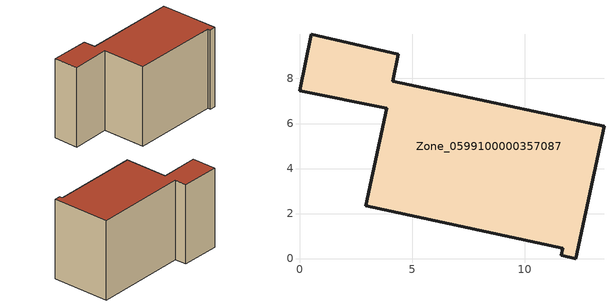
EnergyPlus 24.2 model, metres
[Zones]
Zone_0599100000357087
 floor ground (C_G): 3.88,6.68 0,7.46 0.53,9.96 4.39,9.07 4.13,7.87 13.53,5.87 12.26,0 11.63,0.14 11.7,0.45 2.94,2.34 z0
 wall outside (C_F): 4.39,9.07 0.53,9.96 0,7.46 3.88,6.68 2.94,2.34 11.7,0.45 11.63,0.14 12.26,0 13.53,5.87 4.13,7.87 4.39,9.07 z0:8.16
 roof outside (C_R): 11.63,0.14 12.26,0 13.53,5.87 4.13,7.87 4.39,9.07 0.53,9.96 0,7.46 3.88,6.68 2.94,2.34 11.7,0.45 z8.16
[BUILDING]
Pand.0599100000357087: North Axis=0; Terrain=City; Loads Convergence Tolerance Value=0.04; Temperature Convergence Tolerance Value=0.4; Solar Distribution=FullExterior; Maximum Number of Warmup Days=25; Minimum Number of Warmup Days=1
[Site:Location]
Rotterdam.The.Hague.AP_ZH_NLD Design_Conditions: Latitude=51.96; Longitude=4.45; Time Zone=1; Elevation=-4.5
[SITE:GROUNDTEMPERATURE:BUILDINGSURFACE]
18, 18, 18, 18, 18, 18, 18, 18, 18, 18, 18, 18
[MATERIAL] Thermal Absorptance=0.9; Solar Absorptance=0.7; Visible Absorptance=0.7
Name | Roughness | Thickness | Conductivity | Density | Specific Heat
G.TI.1992-2005 | MediumSmooth | 0.15 | 0.06 | 540 | 1210
F.TI.1992-2005 | Rough | 0.3 | 0.12 | 1920 | 840
R.TI.1992-2005 | MediumRough | 0.2 | 0.08 | 1500 | 1000
[CONSTRUCTION]
C_G: G.TI.1992-2005
C_F: F.TI.1992-2005
C_R: R.TI.1992-2005
[ZONE]
Zone_0599100000357087: Type=1; Multiplier=1; Ceiling Height=Autocalculate; Volume=Autocalculate; Floor Area=autocalculate; Part of Total Floor Area=Yes
[ZONEINFILTRATION:DESIGNFLOWRATE]
Infil_Zone_0599100000357087: Zone or ZoneList or Space or SpaceList=Zone_0599100000357087; Schedule=AlwaysOn; Design Flow Rate Calculation Method=Flow/Area; Flow Rate per Floor Area=0.0015; Constant Term Coefficient=1; Temperature Term Coefficient=0; Velocity Term Coefficient=0; Velocity Squared Term Coefficient=0
[HVACTEMPLATE:ZONE:IDEALLOADSAIRSYSTEM]
Zone_0599100000357087: Maximum Heating Supply Air Temperature=50; Minimum Cooling Supply Air Temperature=13; Maximum Heating Supply Air Humidity Ratio=0.0156; Minimum Cooling Supply Air Humidity Ratio=0.0077; Heating Limit=NoLimit; Cooling Limit=NoLimit; Dehumidification Control Type=ConstantSensibleHeatRatio; Cooling Sensible Heat Ratio=0.7; Dehumidification Setpoint=60; Humidification Control Type=None; Humidification Setpoint=30; Outdoor Air Method=None; Outdoor Air Flow Rate per Person=0.00944; Outdoor Air Flow Rate per Zone Floor Area=0; Outdoor Air Flow Rate per Zone=0; Demand Controlled Ventilation Type=None; Outdoor Air Economizer Type=NoEconomizer; Heat Recovery Type=None; Sensible Heat Recovery Effectiveness=0.7; Latent Heat Recovery Effectiveness=0.65
[ZONECONTROL:THERMOSTAT]
ThermostatControl_Zone_0599100000357087: Zone or ZoneList=Zone_0599100000357087; Control Type Schedule=DualSetpointControlType; Control 1=Thermostat_Zone_0599100000357087; Temperature Difference Between Cutout And Setpoint=0
[THERMOSTATSETPOINT:DUALSETPOINT]
Thermostat_Zone_0599100000357087: Heating Setpoint Temperature Schedule=HeatingSetpoint_Zone_0599100000357087; Cooling Setpoint Temperature Schedule=CoolingSetpoint_Zone_0599100000357087
[SCHEDULE:COMPACT]
HeatingSetpoint_Zone_0599100000357087: Through: 12/31, For: AllDays, Until: 24:00, 21
CoolingSetpoint_Zone_0599100000357087: Through: 12/31, For: AllDays, Until: 24:00, 24
DualSetpointControlType: Through: 12/31, For: AllDays, Until: 24:00, 4
AlwaysOn: Through: 12/31, For: AllDays, Until: 24:00, 1
